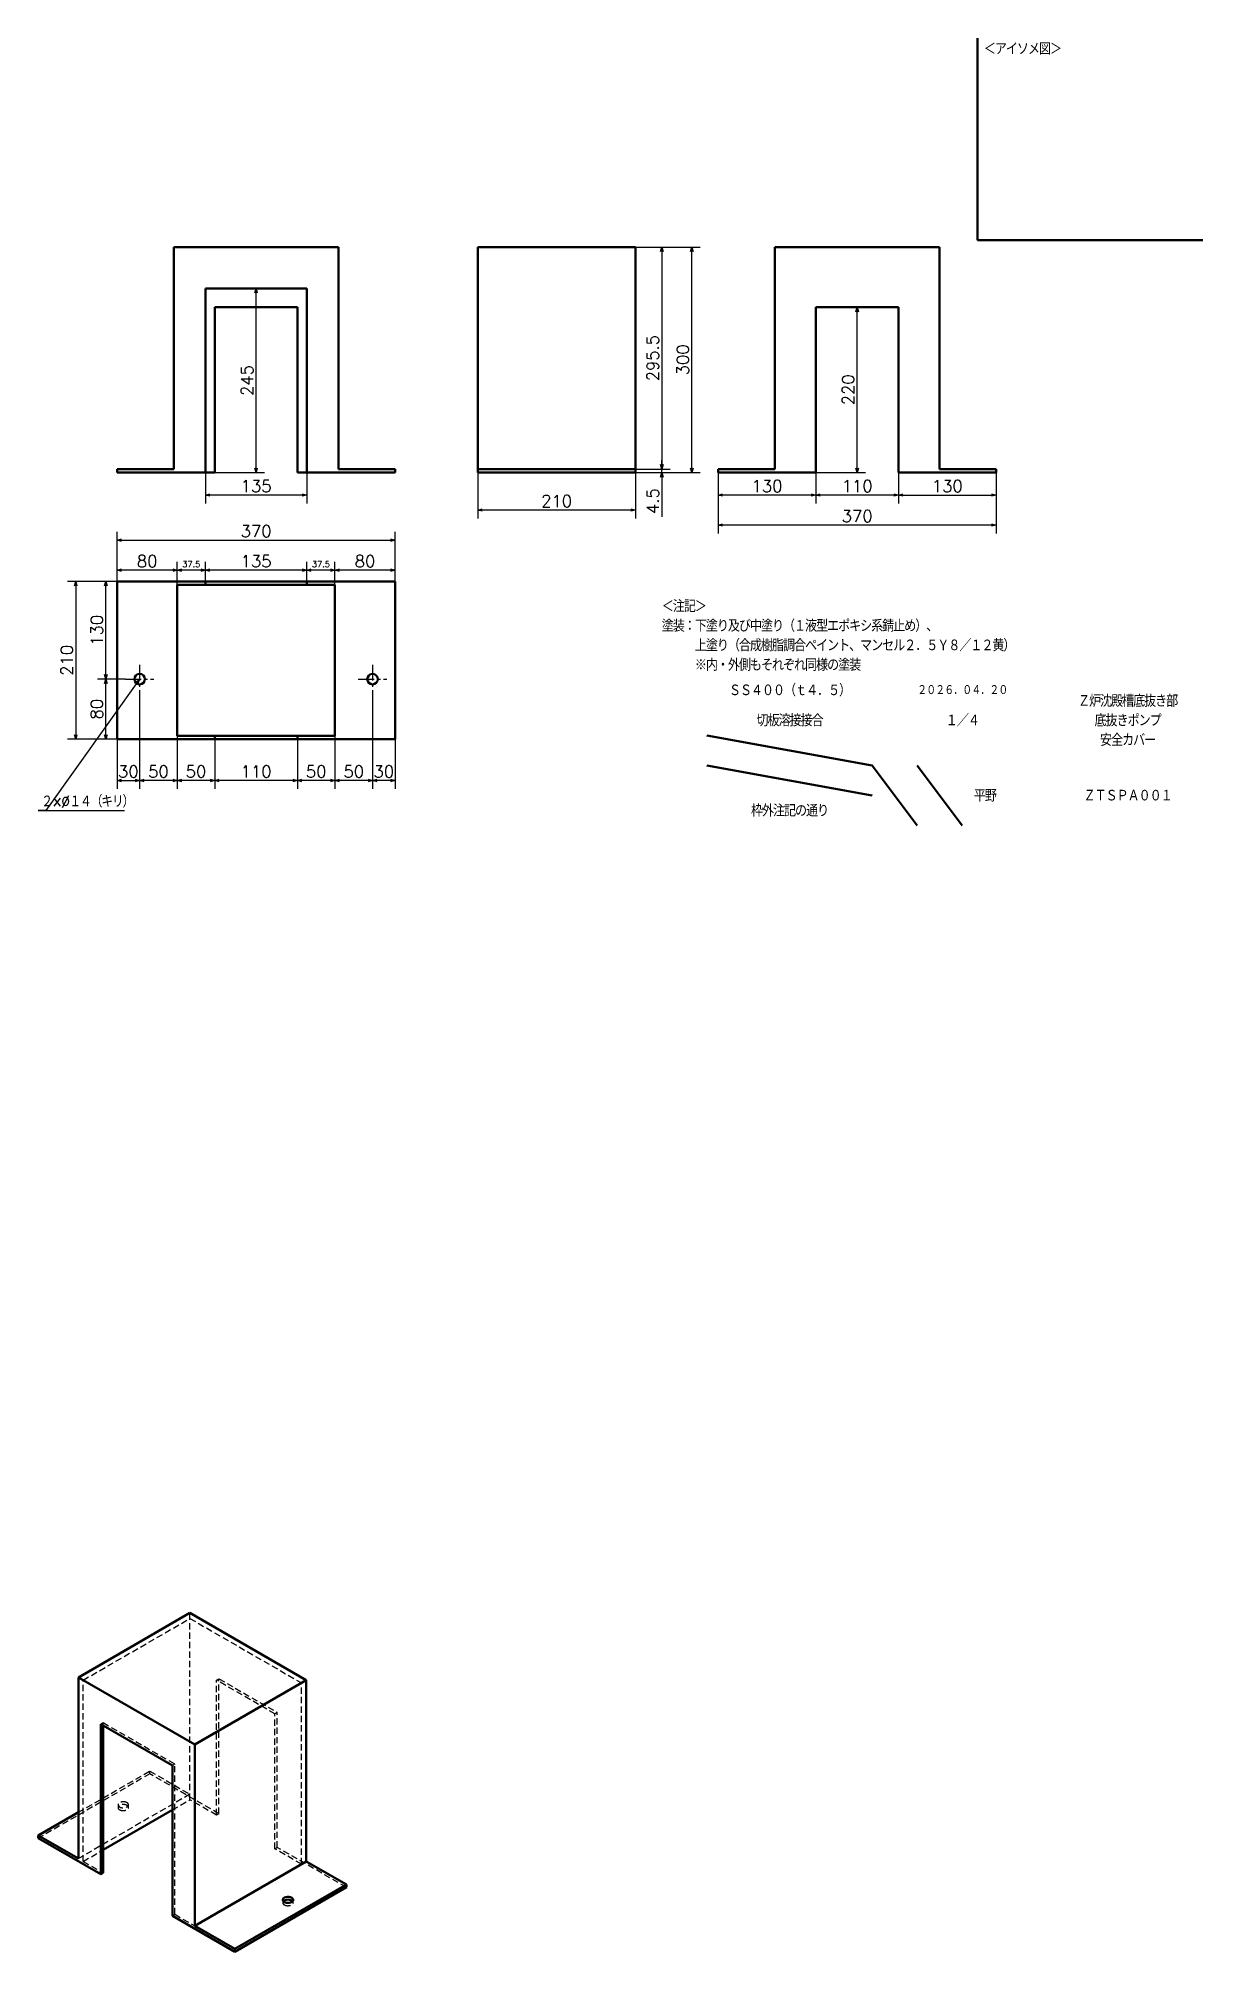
# Model space of a CAD drawing. Header units: millimetres. Extents: x -105 to 1445, y -1969 to 578.
import ezdxf

# ---------------------------------------------------------------- set-up
doc = ezdxf.new("R2010")
doc.units = ezdxf.units.MM
doc.header["$LTSCALE"] = 0.661417
doc.linetypes.add('CENTER', pattern=[50.8, 31.75, -6.35, 6.35, -6.35])
doc.linetypes.add('DASHED', pattern=[19.05, 12.7, -6.35])
doc.layers.add('NoLayerName_001', color=7, linetype='Continuous')
doc.styles.get("Standard").update_dxf_attribs({"font": 'txt', "bigfont": 'extfont2'})
doc.dimstyles.get("Standard").update_dxf_attribs({"dimtxt": 2.5, "dimasz": 2.5, "dimexe": 1.25, "dimexo": 0.625, "dimtad": 1, "dimzin": 0, "dimdsep": 46, "dimtxsty": 'Standard', "dimcen": 2.5, "dimadec": 0, "dimazin": 0, "dimtfac": 0.75, "dimtmove": 0, "dimatfit": 3, "dimfxl": 1, "dimarcsym": 0})

# ---------------------------------------------------------------- blocks, each defined once
blk = doc.blocks.new('_OPEN30')
at = {"color": 0, "linetype": 'ByBlock', "lineweight": -2}
for p, q in [((-1, 0.267949), (0, 0)), ((0, 0), (-1, -0.267949)), ((0, 0), (-1, 0))]:
    blk.add_line(p, q, dxfattribs=at)
blk = doc.blocks.new('*D5')
at = {"layer": 'Defpoints', "color": 0}
for p in [(480, 0), (690, 0), (480, -50)]:
    blk.add_point(p, dxfattribs=at)
at = {"layer": 'NoLayerName_001', "color": 0, "linetype": 'Continuous', "lineweight": 25}
for p, q in [((480, 0), (480, -61.2)), ((690, 0), (690, -61.2)), ((684, -50), (486, -50))]:
    blk.add_line(p, q, dxfattribs=at)
at = {"layer": 'NoLayerName_001', "color": 0, "lineweight": 25, "xscale": 6, "yscale": 6, "zscale": 6}
for p, rotation in [((480, -50), 180), ((690, -50), 360)]:
    blk.add_blockref('_OPEN30', p, dxfattribs=dict(at, rotation=rotation))
at = {"layer": 'NoLayerName_001', "color": 0, "lineweight": 50, "insert": (585, -38), "char_height": 16, "attachment_point": 5}
blk.add_mtext('210', dxfattribs=at)
blk = doc.blocks.new('*D6')
at = {"layer": 'Defpoints', "color": 0}
for p in [(690, 4.5), (690, 0), (725, 4.5)]:
    blk.add_point(p, dxfattribs=at)
at = {"layer": 'NoLayerName_001', "color": 0, "linetype": 'Continuous', "lineweight": 25}
for p, q in [((690, 4.5), (736.2, 4.5)), ((690, 0), (736.2, 0)), ((725, 10.5), (725, 16.5)), ((725, 0), (725, 4.5)), ((725, 0), (725, -58.8)), ((725, -6), (725, -12))]:
    blk.add_line(p, q, dxfattribs=at)
at = {"layer": 'NoLayerName_001', "color": 0, "lineweight": 25, "xscale": 6, "yscale": 6, "zscale": 6}
for p, rotation in [((725, 4.5), 270), ((725, 0), 90)]:
    blk.add_blockref('_OPEN30', p, dxfattribs=dict(at, rotation=rotation))
at = {"layer": 'NoLayerName_001', "color": 0, "lineweight": 50, "insert": (713, -38), "char_height": 16, "attachment_point": 5, "rotation": 90}
blk.add_mtext('4.5', dxfattribs=at)
blk = doc.blocks.new('*D7')
at = {"layer": 'Defpoints', "color": 0}
for p in [(690, 300), (690, 4.5), (725, 4.5)]:
    blk.add_point(p, dxfattribs=at)
at = {"layer": 'NoLayerName_001', "color": 0, "linetype": 'Continuous', "lineweight": 25}
for p, q in [((690, 300), (736.2, 300)), ((725, 294), (725, 10.5)), ((690, 4.5), (736.2, 4.5))]:
    blk.add_line(p, q, dxfattribs=at)
at = {"layer": 'NoLayerName_001', "color": 0, "lineweight": 25, "xscale": 6, "yscale": 6, "zscale": 6}
for p, rotation in [((725, 300), 90), ((725, 4.5), 270)]:
    blk.add_blockref('_OPEN30', p, dxfattribs=dict(at, rotation=rotation))
at = {"layer": 'NoLayerName_001', "color": 0, "lineweight": 50, "insert": (713, 152.2), "char_height": 16, "attachment_point": 5, "rotation": 90}
blk.add_mtext('295.5', dxfattribs=at)
blk = doc.blocks.new('*D8')
at = {"layer": 'Defpoints', "color": 0}
for p in [(690, 300), (765, 300), (690, 0)]:
    blk.add_point(p, dxfattribs=at)
at = {"layer": 'NoLayerName_001', "color": 0, "linetype": 'Continuous', "lineweight": 25}
for p, q in [((690, 300), (776.2, 300)), ((765, 6), (765, 294)), ((690, 0), (776.2, 0))]:
    blk.add_line(p, q, dxfattribs=at)
at = {"layer": 'NoLayerName_001', "color": 0, "lineweight": 25, "xscale": 6, "yscale": 6, "zscale": 6}
for p, rotation in [((765, 300), 90), ((765, 0), 270)]:
    blk.add_blockref('_OPEN30', p, dxfattribs=dict(at, rotation=rotation))
at = {"layer": 'NoLayerName_001', "color": 0, "lineweight": 50, "insert": (753, 150), "char_height": 16, "attachment_point": 5, "rotation": 90}
blk.add_mtext('300', dxfattribs=at)
blk = doc.blocks.new('*D9')
at = {"layer": 'Defpoints', "color": 0}
for p in [(985, 220), (985, 220), (930, 0)]:
    blk.add_point(p, dxfattribs=at)
at = {"layer": 'NoLayerName_001', "color": 0, "linetype": 'Continuous', "lineweight": 25}
for p, q in [((985, 6), (985, 214)), ((930, 0), (996.2, 0))]:
    blk.add_line(p, q, dxfattribs=at)
at = {"layer": 'NoLayerName_001', "color": 0, "lineweight": 25, "xscale": 6, "yscale": 6, "zscale": 6}
for p, rotation in [((985, 220), 90), ((985, 0), 270)]:
    blk.add_blockref('_OPEN30', p, dxfattribs=dict(at, rotation=rotation))
at = {"layer": 'NoLayerName_001', "color": 0, "lineweight": 50, "insert": (973, 110), "char_height": 16, "attachment_point": 5, "rotation": 90}
blk.add_mtext('220', dxfattribs=at)
blk = doc.blocks.new('*D10')
at = {"layer": 'Defpoints', "color": 0}
for p in [(930, 0), (1040, 0), (930, -30)]:
    blk.add_point(p, dxfattribs=at)
at = {"layer": 'NoLayerName_001', "color": 0, "linetype": 'Continuous', "lineweight": 25}
for p, q in [((930, 0), (930, -41.2)), ((1040, 0), (1040, -41.2)), ((1034, -30), (936, -30))]:
    blk.add_line(p, q, dxfattribs=at)
at = {"layer": 'NoLayerName_001', "color": 0, "lineweight": 25, "xscale": 6, "yscale": 6, "zscale": 6}
for p, rotation in [((930, -30), 180), ((1040, -30), 360)]:
    blk.add_blockref('_OPEN30', p, dxfattribs=dict(at, rotation=rotation))
at = {"layer": 'NoLayerName_001', "color": 0, "lineweight": 50, "insert": (985, -18), "char_height": 16, "attachment_point": 5}
blk.add_mtext('110', dxfattribs=at)
blk = doc.blocks.new('*D11')
at = {"layer": 'Defpoints', "color": 0}
for p in [(800, 0), (930, 0), (800, -30)]:
    blk.add_point(p, dxfattribs=at)
at = {"layer": 'NoLayerName_001', "color": 0, "linetype": 'Continuous', "lineweight": 25}
for p, q in [((800, 0), (800, -41.2)), ((930, 0), (930, -41.2)), ((924, -30), (806, -30))]:
    blk.add_line(p, q, dxfattribs=at)
at = {"layer": 'NoLayerName_001', "color": 0, "lineweight": 25, "xscale": 6, "yscale": 6, "zscale": 6}
for p, rotation in [((800, -30), 180), ((930, -30), 360)]:
    blk.add_blockref('_OPEN30', p, dxfattribs=dict(at, rotation=rotation))
at = {"layer": 'NoLayerName_001', "color": 0, "lineweight": 50, "insert": (865, -18), "char_height": 16, "attachment_point": 5}
blk.add_mtext('130', dxfattribs=at)
blk = doc.blocks.new('*D12')
at = {"layer": 'Defpoints', "color": 0}
for p in [(1040, 0), (1170, 0), (1170, -30)]:
    blk.add_point(p, dxfattribs=at)
at = {"layer": 'NoLayerName_001', "color": 0, "linetype": 'Continuous', "lineweight": 25}
for p, q in [((1040, 0), (1040, -41.2)), ((1170, 0), (1170, -41.2)), ((1046, -30), (1164, -30))]:
    blk.add_line(p, q, dxfattribs=at)
at = {"layer": 'NoLayerName_001', "color": 0, "lineweight": 25, "xscale": 6, "yscale": 6, "zscale": 6, "rotation": 180}
blk.add_blockref('_OPEN30', (1040, -30), dxfattribs=at)
at = {"layer": 'NoLayerName_001', "color": 0, "lineweight": 25, "xscale": 6, "yscale": 6, "zscale": 6}
blk.add_blockref('_OPEN30', (1170, -30), dxfattribs=at)
at = {"layer": 'NoLayerName_001', "color": 0, "lineweight": 50, "insert": (1105, -18), "char_height": 16, "attachment_point": 5}
blk.add_mtext('130', dxfattribs=at)
blk = doc.blocks.new('*D13')
at = {"layer": 'Defpoints', "color": 0}
for p in [(800, 0), (1170, 0), (800, -70)]:
    blk.add_point(p, dxfattribs=at)
at = {"layer": 'NoLayerName_001', "color": 0, "linetype": 'Continuous', "lineweight": 25}
for p, q in [((800, 0), (800, -81.2)), ((1170, 0), (1170, -81.2)), ((1164, -70), (806, -70))]:
    blk.add_line(p, q, dxfattribs=at)
at = {"layer": 'NoLayerName_001', "color": 0, "lineweight": 25, "xscale": 6, "yscale": 6, "zscale": 6}
for p, rotation in [((800, -70), 180), ((1170, -70), 360)]:
    blk.add_blockref('_OPEN30', p, dxfattribs=dict(at, rotation=rotation))
at = {"layer": 'NoLayerName_001', "color": 0, "lineweight": 50, "insert": (985, -58), "char_height": 16, "attachment_point": 5}
blk.add_mtext('370', dxfattribs=at)
blk = doc.blocks.new('*D14')
at = {"layer": 'Defpoints', "color": 0}
for p in [(185, 245), (185, 245), (117.5, 0)]:
    blk.add_point(p, dxfattribs=at)
at = {"layer": 'NoLayerName_001', "color": 0, "linetype": 'Continuous', "lineweight": 25}
for p, q in [((185, 6), (185, 239)), ((117.5, 0), (196.2, 0))]:
    blk.add_line(p, q, dxfattribs=at)
at = {"layer": 'NoLayerName_001', "color": 0, "lineweight": 25, "xscale": 6, "yscale": 6, "zscale": 6}
for p, rotation in [((185, 245), 90), ((185, 0), 270)]:
    blk.add_blockref('_OPEN30', p, dxfattribs=dict(at, rotation=rotation))
at = {"layer": 'NoLayerName_001', "color": 0, "lineweight": 50, "insert": (173, 122.5), "char_height": 16, "attachment_point": 5, "rotation": 90}
blk.add_mtext('245', dxfattribs=at)
blk = doc.blocks.new('*D15')
at = {"layer": 'Defpoints', "color": 0}
for p in [(117.5, 0), (252.5, 0), (117.5, -30)]:
    blk.add_point(p, dxfattribs=at)
at = {"layer": 'NoLayerName_001', "color": 0, "linetype": 'Continuous', "lineweight": 25}
for p, q in [((117.5, 0), (117.5, -41.2)), ((252.5, 0), (252.5, -41.2)), ((246.5, -30), (123.5, -30))]:
    blk.add_line(p, q, dxfattribs=at)
at = {"layer": 'NoLayerName_001', "color": 0, "lineweight": 25, "xscale": 6, "yscale": 6, "zscale": 6}
for p, rotation in [((117.5, -30), 180), ((252.5, -30), 360)]:
    blk.add_blockref('_OPEN30', p, dxfattribs=dict(at, rotation=rotation))
at = {"layer": 'NoLayerName_001', "color": 0, "lineweight": 50, "insert": (185, -18), "char_height": 16, "attachment_point": 5}
blk.add_mtext('135', dxfattribs=at)
blk = doc.blocks.new('*D16')
at = {"layer": 'Defpoints', "color": 0}
for p in [(-15, -145), (0, -145), (11, -275)]:
    blk.add_point(p, dxfattribs=at)
at = {"layer": 'NoLayerName_001', "color": 0, "linetype": 'Continuous', "lineweight": 25}
for p, q in [((0, -145), (-26.2, -145)), ((-15, -269), (-15, -151)), ((11, -275), (-26.2, -275))]:
    blk.add_line(p, q, dxfattribs=at)
at = {"layer": 'NoLayerName_001', "color": 0, "lineweight": 25, "xscale": 6, "yscale": 6, "zscale": 6}
for p, rotation in [((-15, -145), 90), ((-15, -275), 270)]:
    blk.add_blockref('_OPEN30', p, dxfattribs=dict(at, rotation=rotation))
at = {"layer": 'NoLayerName_001', "color": 0, "lineweight": 50, "insert": (-27, -210), "char_height": 16, "attachment_point": 5, "rotation": 90}
blk.add_mtext('130', dxfattribs=at)
blk = doc.blocks.new('*D17')
at = {"layer": 'Defpoints', "color": 0}
for p in [(-15, -275), (0, -275), (0, -355)]:
    blk.add_point(p, dxfattribs=at)
at = {"layer": 'NoLayerName_001', "color": 0, "linetype": 'Continuous', "lineweight": 25}
for p, q in [((0, -275), (-26.2, -275)), ((-15, -349), (-15, -281)), ((0, -355), (-26.2, -355))]:
    blk.add_line(p, q, dxfattribs=at)
at = {"layer": 'NoLayerName_001', "color": 0, "lineweight": 25, "xscale": 6, "yscale": 6, "zscale": 6}
for p, rotation in [((-15, -275), 90), ((-15, -355), 270)]:
    blk.add_blockref('_OPEN30', p, dxfattribs=dict(at, rotation=rotation))
at = {"layer": 'NoLayerName_001', "color": 0, "lineweight": 50, "insert": (-27, -315), "char_height": 16, "attachment_point": 5, "rotation": 90}
blk.add_mtext('80', dxfattribs=at)
blk = doc.blocks.new('*D18')
at = {"layer": 'Defpoints', "color": 0}
for p in [(0, -145), (-55, -355), (0, -355)]:
    blk.add_point(p, dxfattribs=at)
at = {"layer": 'NoLayerName_001', "color": 0, "linetype": 'Continuous', "lineweight": 25}
for p, q in [((0, -145), (-66.2, -145)), ((-55, -151), (-55, -349)), ((0, -355), (-66.2, -355))]:
    blk.add_line(p, q, dxfattribs=at)
at = {"layer": 'NoLayerName_001', "color": 0, "lineweight": 25, "xscale": 6, "yscale": 6, "zscale": 6}
for p, rotation in [((-55, -145), 90.00000000000001), ((-55, -355), 270)]:
    blk.add_blockref('_OPEN30', p, dxfattribs=dict(at, rotation=rotation))
at = {"layer": 'NoLayerName_001', "color": 0, "lineweight": 50, "insert": (-67, -250), "char_height": 16, "attachment_point": 5, "rotation": 90}
blk.add_mtext('210', dxfattribs=at)
blk = doc.blocks.new('*D19')
at = {"layer": 'Defpoints', "color": 0}
for p in [(30, -294), (80, -350.5), (30, -410)]:
    blk.add_point(p, dxfattribs=at)
at = {"layer": 'NoLayerName_001', "color": 0, "linetype": 'Continuous', "lineweight": 25}
for p, q in [((30, -294), (30, -421.2)), ((80, -350.5), (80, -421.2)), ((74, -410), (36, -410))]:
    blk.add_line(p, q, dxfattribs=at)
at = {"layer": 'NoLayerName_001', "color": 0, "lineweight": 25, "xscale": 6, "yscale": 6, "zscale": 6, "rotation": 180}
blk.add_blockref('_OPEN30', (30, -410), dxfattribs=at)
at = {"layer": 'NoLayerName_001', "color": 0, "lineweight": 25, "xscale": 6, "yscale": 6, "zscale": 6}
blk.add_blockref('_OPEN30', (80, -410), dxfattribs=at)
at = {"layer": 'NoLayerName_001', "color": 0, "lineweight": 50, "insert": (55, -398), "char_height": 16, "attachment_point": 5}
blk.add_mtext('50', dxfattribs=at)
blk = doc.blocks.new('*D20')
at = {"layer": 'Defpoints', "color": 0}
for p in [(80, -350.5), (130, -355), (80, -410)]:
    blk.add_point(p, dxfattribs=at)
at = {"layer": 'NoLayerName_001', "color": 0, "linetype": 'Continuous', "lineweight": 25}
for p, q in [((80, -350.5), (80, -421.2)), ((130, -355), (130, -421.2)), ((124, -410), (86, -410))]:
    blk.add_line(p, q, dxfattribs=at)
at = {"layer": 'NoLayerName_001', "color": 0, "lineweight": 25, "xscale": 6, "yscale": 6, "zscale": 6, "rotation": 180}
blk.add_blockref('_OPEN30', (80, -410), dxfattribs=at)
at = {"layer": 'NoLayerName_001', "color": 0, "lineweight": 25, "xscale": 6, "yscale": 6, "zscale": 6}
blk.add_blockref('_OPEN30', (130, -410), dxfattribs=at)
at = {"layer": 'NoLayerName_001', "color": 0, "lineweight": 50, "insert": (105, -398), "char_height": 16, "attachment_point": 5}
blk.add_mtext('50', dxfattribs=at)
blk = doc.blocks.new('*D21')
at = {"layer": 'Defpoints', "color": 0}
for p in [(130, -355), (240, -355), (130, -410)]:
    blk.add_point(p, dxfattribs=at)
at = {"layer": 'NoLayerName_001', "color": 0, "linetype": 'Continuous', "lineweight": 25}
for p, q in [((130, -355), (130, -421.2)), ((240, -355), (240, -421.2)), ((234, -410), (136, -410))]:
    blk.add_line(p, q, dxfattribs=at)
at = {"layer": 'NoLayerName_001', "color": 0, "lineweight": 25, "xscale": 6, "yscale": 6, "zscale": 6, "rotation": 180}
blk.add_blockref('_OPEN30', (130, -410), dxfattribs=at)
at = {"layer": 'NoLayerName_001', "color": 0, "lineweight": 25, "xscale": 6, "yscale": 6, "zscale": 6}
blk.add_blockref('_OPEN30', (240, -410), dxfattribs=at)
at = {"layer": 'NoLayerName_001', "color": 0, "lineweight": 50, "insert": (185, -398), "char_height": 16, "attachment_point": 5}
blk.add_mtext('110', dxfattribs=at)
blk = doc.blocks.new('*D22')
at = {"layer": 'Defpoints', "color": 0}
for p in [(240, -355), (290, -350.5), (240, -410)]:
    blk.add_point(p, dxfattribs=at)
at = {"layer": 'NoLayerName_001', "color": 0, "linetype": 'Continuous', "lineweight": 25}
for p, q in [((240, -355), (240, -421.2)), ((290, -350.5), (290, -421.2)), ((284, -410), (246, -410))]:
    blk.add_line(p, q, dxfattribs=at)
at = {"layer": 'NoLayerName_001', "color": 0, "lineweight": 25, "xscale": 6, "yscale": 6, "zscale": 6, "rotation": 180}
blk.add_blockref('_OPEN30', (240, -410), dxfattribs=at)
at = {"layer": 'NoLayerName_001', "color": 0, "lineweight": 25, "xscale": 6, "yscale": 6, "zscale": 6}
blk.add_blockref('_OPEN30', (290, -410), dxfattribs=at)
at = {"layer": 'NoLayerName_001', "color": 0, "lineweight": 50, "insert": (265, -398), "char_height": 16, "attachment_point": 5}
blk.add_mtext('50', dxfattribs=at)
blk = doc.blocks.new('*D23')
at = {"layer": 'Defpoints', "color": 0}
for p in [(340, -294), (290, -350.5), (290, -410)]:
    blk.add_point(p, dxfattribs=at)
at = {"layer": 'NoLayerName_001', "color": 0, "linetype": 'Continuous', "lineweight": 25}
for p, q in [((340, -294), (340, -421.2)), ((290, -350.5), (290, -421.2)), ((334, -410), (296, -410))]:
    blk.add_line(p, q, dxfattribs=at)
at = {"layer": 'NoLayerName_001', "color": 0, "lineweight": 25, "xscale": 6, "yscale": 6, "zscale": 6, "rotation": 180}
blk.add_blockref('_OPEN30', (290, -410), dxfattribs=at)
at = {"layer": 'NoLayerName_001', "color": 0, "lineweight": 25, "xscale": 6, "yscale": 6, "zscale": 6}
blk.add_blockref('_OPEN30', (340, -410), dxfattribs=at)
at = {"layer": 'NoLayerName_001', "color": 0, "lineweight": 50, "insert": (315, -398), "char_height": 16, "attachment_point": 5}
blk.add_mtext('50', dxfattribs=at)
blk = doc.blocks.new('*D24')
at = {"layer": 'Defpoints', "color": 0}
for p in [(340, -294), (370, -355), (340, -410)]:
    blk.add_point(p, dxfattribs=at)
at = {"layer": 'NoLayerName_001', "color": 0, "linetype": 'Continuous', "lineweight": 25}
for p, q in [((340, -294), (340, -421.2)), ((370, -355), (370, -421.2)), ((364, -410), (346, -410))]:
    blk.add_line(p, q, dxfattribs=at)
at = {"layer": 'NoLayerName_001', "color": 0, "lineweight": 25, "xscale": 6, "yscale": 6, "zscale": 6, "rotation": 180}
blk.add_blockref('_OPEN30', (340, -410), dxfattribs=at)
at = {"layer": 'NoLayerName_001', "color": 0, "lineweight": 25, "xscale": 6, "yscale": 6, "zscale": 6}
blk.add_blockref('_OPEN30', (370, -410), dxfattribs=at)
at = {"layer": 'NoLayerName_001', "color": 0, "lineweight": 50, "insert": (355, -398), "char_height": 16, "attachment_point": 5}
blk.add_mtext('30', dxfattribs=at)
blk = doc.blocks.new('*D25')
at = {"layer": 'Defpoints', "color": 0}
for p in [(0, -355), (30, -410), (30, -410)]:
    blk.add_point(p, dxfattribs=at)
at = {"layer": 'NoLayerName_001', "color": 0, "linetype": 'Continuous', "lineweight": 25}
for p, q in [((0, -355), (0, -421.2)), ((6, -410), (24, -410))]:
    blk.add_line(p, q, dxfattribs=at)
at = {"layer": 'NoLayerName_001', "color": 0, "lineweight": 25, "xscale": 6, "yscale": 6, "zscale": 6, "rotation": 180}
blk.add_blockref('_OPEN30', (0, -410), dxfattribs=at)
at = {"layer": 'NoLayerName_001', "color": 0, "lineweight": 25, "xscale": 6, "yscale": 6, "zscale": 6}
blk.add_blockref('_OPEN30', (30, -410), dxfattribs=at)
at = {"layer": 'NoLayerName_001', "color": 0, "lineweight": 50, "insert": (15, -398), "char_height": 16, "attachment_point": 5}
blk.add_mtext('30', dxfattribs=at)
blk = doc.blocks.new('*D26')
at = {"layer": 'Defpoints', "color": 0}
for p in [(0, -130), (0, -145), (80, -149.5)]:
    blk.add_point(p, dxfattribs=at)
at = {"layer": 'NoLayerName_001', "color": 0, "linetype": 'Continuous', "lineweight": 25}
for p, q in [((0, -145), (0, -118.8)), ((80, -149.5), (80, -118.8)), ((74, -130), (6, -130))]:
    blk.add_line(p, q, dxfattribs=at)
at = {"layer": 'NoLayerName_001', "color": 0, "lineweight": 25, "xscale": 6, "yscale": 6, "zscale": 6, "rotation": 180}
blk.add_blockref('_OPEN30', (0, -130), dxfattribs=at)
at = {"layer": 'NoLayerName_001', "color": 0, "lineweight": 25, "xscale": 6, "yscale": 6, "zscale": 6}
blk.add_blockref('_OPEN30', (80, -130), dxfattribs=at)
at = {"layer": 'NoLayerName_001', "color": 0, "lineweight": 50, "insert": (40, -118), "char_height": 16, "attachment_point": 5}
blk.add_mtext('80', dxfattribs=at)
blk = doc.blocks.new('*D27')
at = {"layer": 'Defpoints', "color": 0}
for p in [(80, -130), (80, -145), (117.5, -145)]:
    blk.add_point(p, dxfattribs=at)
at = {"layer": 'NoLayerName_001', "color": 0, "linetype": 'Continuous', "lineweight": 25}
for p, q in [((80, -145), (80, -118.8)), ((117.5, -145), (117.5, -118.8)), ((111.5, -130), (86, -130))]:
    blk.add_line(p, q, dxfattribs=at)
at = {"layer": 'NoLayerName_001', "color": 0, "lineweight": 25, "xscale": 6, "yscale": 6, "zscale": 6, "rotation": 180}
blk.add_blockref('_OPEN30', (80, -130), dxfattribs=at)
at = {"layer": 'NoLayerName_001', "color": 0, "lineweight": 25, "xscale": 6, "yscale": 6, "zscale": 6}
blk.add_blockref('_OPEN30', (117.5, -130), dxfattribs=at)
at = {"layer": 'NoLayerName_001', "color": 0, "lineweight": 50, "insert": (98.75, -122), "char_height": 8, "attachment_point": 5}
blk.add_mtext('37.5', dxfattribs=at)
blk = doc.blocks.new('*D28')
at = {"layer": 'Defpoints', "color": 0}
for p in [(117.5, -130), (117.5, -145), (252.5, -145)]:
    blk.add_point(p, dxfattribs=at)
at = {"layer": 'NoLayerName_001', "color": 0, "linetype": 'Continuous', "lineweight": 25}
for p, q in [((117.5, -145), (117.5, -118.8)), ((252.5, -145), (252.5, -118.8)), ((246.5, -130), (123.5, -130))]:
    blk.add_line(p, q, dxfattribs=at)
at = {"layer": 'NoLayerName_001', "color": 0, "lineweight": 25, "xscale": 6, "yscale": 6, "zscale": 6}
for p, rotation in [((117.5, -130), 180), ((252.5, -130), 360)]:
    blk.add_blockref('_OPEN30', p, dxfattribs=dict(at, rotation=rotation))
at = {"layer": 'NoLayerName_001', "color": 0, "lineweight": 50, "insert": (185, -118), "char_height": 16, "attachment_point": 5}
blk.add_mtext('135', dxfattribs=at)
blk = doc.blocks.new('*D29')
at = {"layer": 'Defpoints', "color": 0}
for p in [(252.5, -130), (252.5, -145), (290, -149.5)]:
    blk.add_point(p, dxfattribs=at)
at = {"layer": 'NoLayerName_001', "color": 0, "linetype": 'Continuous', "lineweight": 25}
for p, q in [((252.5, -145), (252.5, -118.8)), ((290, -149.5), (290, -118.8)), ((284, -130), (258.5, -130))]:
    blk.add_line(p, q, dxfattribs=at)
at = {"layer": 'NoLayerName_001', "color": 0, "lineweight": 25, "xscale": 6, "yscale": 6, "zscale": 6, "rotation": 180}
blk.add_blockref('_OPEN30', (252.5, -130), dxfattribs=at)
at = {"layer": 'NoLayerName_001', "color": 0, "lineweight": 25, "xscale": 6, "yscale": 6, "zscale": 6}
blk.add_blockref('_OPEN30', (290, -130), dxfattribs=at)
at = {"layer": 'NoLayerName_001', "color": 0, "lineweight": 50, "insert": (271.25, -122), "char_height": 8, "attachment_point": 5}
blk.add_mtext('37.5', dxfattribs=at)
blk = doc.blocks.new('*D30')
at = {"layer": 'Defpoints', "color": 0}
for p in [(290, -130), (290, -145), (370, -145)]:
    blk.add_point(p, dxfattribs=at)
at = {"layer": 'NoLayerName_001', "color": 0, "linetype": 'Continuous', "lineweight": 25}
for p, q in [((290, -145), (290, -118.8)), ((370, -145), (370, -118.8)), ((364, -130), (296, -130))]:
    blk.add_line(p, q, dxfattribs=at)
at = {"layer": 'NoLayerName_001', "color": 0, "lineweight": 25, "xscale": 6, "yscale": 6, "zscale": 6, "rotation": 180}
blk.add_blockref('_OPEN30', (290, -130), dxfattribs=at)
at = {"layer": 'NoLayerName_001', "color": 0, "lineweight": 25, "xscale": 6, "yscale": 6, "zscale": 6}
blk.add_blockref('_OPEN30', (370, -130), dxfattribs=at)
at = {"layer": 'NoLayerName_001', "color": 0, "lineweight": 50, "insert": (330, -118), "char_height": 16, "attachment_point": 5}
blk.add_mtext('80', dxfattribs=at)
blk = doc.blocks.new('*D31')
at = {"layer": 'Defpoints', "color": 0}
for p in [(370, -90), (0, -145), (370, -145)]:
    blk.add_point(p, dxfattribs=at)
at = {"layer": 'NoLayerName_001', "color": 0, "linetype": 'Continuous', "lineweight": 25}
for p, q in [((0, -145), (0, -78.8)), ((6, -90), (364, -90)), ((370, -145), (370, -78.8))]:
    blk.add_line(p, q, dxfattribs=at)
at = {"layer": 'NoLayerName_001', "color": 0, "lineweight": 25, "xscale": 6, "yscale": 6, "zscale": 6, "rotation": 180}
blk.add_blockref('_OPEN30', (0, -90), dxfattribs=at)
at = {"layer": 'NoLayerName_001', "color": 0, "lineweight": 25, "xscale": 6, "yscale": 6, "zscale": 6}
blk.add_blockref('_OPEN30', (370, -90), dxfattribs=at)
at = {"layer": 'NoLayerName_001', "color": 0, "lineweight": 50, "insert": (185, -78), "char_height": 16, "attachment_point": 5}
blk.add_mtext('370', dxfattribs=at)
blk = doc.blocks.new('JZB_0002')
at = {"layer": 'NoLayerName_001', "color": 8, "linetype": 'CENTER', "lineweight": 25}
for p, q in [((19, 38), (19, 0)), ((0, 19), (38, 19))]:
    blk.add_line(p, q, dxfattribs=at)
at = {"layer": 'NoLayerName_001', "color": 2, "linetype": 'Continuous', "lineweight": 50}
blk.add_circle((19, 19), 7, dxfattribs=at)
blk = doc.blocks.new('JZB_0003')
at = {"layer": 'NoLayerName_001', "color": 8, "linetype": 'CENTER', "lineweight": 25}
for p, q in [((19, 38), (19, 0)), ((0, 19), (38, 19))]:
    blk.add_line(p, q, dxfattribs=at)
at = {"layer": 'NoLayerName_001', "color": 2, "linetype": 'Continuous', "lineweight": 50}
blk.add_circle((19, 19), 7, dxfattribs=at)

msp = doc.modelspace()

# ---------------------------------------------------------------- linework, layer by layer
at = {"layer": 'NoLayerName_001', "color": 7, "linetype": 'Continuous', "lineweight": 50}
for p, q in [((1145, 309.45), (1145, 578)), ((1445, 309.45), (1145, 309.45)), ((785, -350), (1005, -390)), ((785, -390), (1005, -430)), ((1005, -390), (1065, -470)), ((1065, -390), (1125, -470))]:
    msp.add_line(p, q, dxfattribs=at)
at = {"layer": 'NoLayerName_001', "color": 2, "linetype": 'Continuous', "lineweight": 50}
for p, q in [((75.5, 4.5), (75.5, 300)), ((294.5, 300), (75.5, 300)), ((294.5, 4.5), (294.5, 300)), ((690, 300), (480, 300)), ((480, 0), (480, 300)), ((690, 0), (690, 300)), ((875.5, 4.5), (875.5, 300)), ((1094.5, 300), (875.5, 300)), ((1094.5, 4.5), (1094.5, 300)), ((252.5, 245), (117.5, 245)), ((117.5, 0), (117.5, 245)), ((252.5, 0), (252.5, 245)), ((130, 0), (130, 220)), ((240, 220), (130, 220)), ((240, 0), (240, 220)), ((1040, 220), (930, 220)), ((930, 0), (930, 220)), ((1040, 0), (1040, 220)), ((0, 0), (0, 4.5)), ((75.5, 4.5), (0, 4.5)), ((0, 0), (130, 0)), ((240, 0), (370, 0)), ((294.5, 4.5), (370, 4.5)), ((370, 0), (370, 4.5)), ((480, 4.5), (690, 4.5)), ((690, 0), (480, 0)), ((800, 0), (800, 4.5)), ((800, 4.5), (875.5, 4.5)), ((800, 0), (930, 0)), ((1040, 0), (1170, 0)), ((1170, 4.5), (1094.5, 4.5)), ((1170, 0), (1170, 4.5)), ((0, -355), (0, -145)), ((0, -145), (370, -145)), ((80, -149.5), (80, -350.5)), ((80, -149.5), (290, -149.5)), ((117.5, -149.5), (117.5, -145)), ((252.5, -145), (252.5, -149.5)), ((290, -149.5), (290, -350.5)), ((370, -355), (370, -145)), ((370, -355), (0, -355)), ((290, -350.5), (80, -350.5)), ((130, -355), (130, -350.5)), ((240, -350.5), (240, -355)), ((-51.55, -1603.73), (96.94, -1518)), ((96.94, -1518), (251.8, -1607.41)), ((-51.55, -1845.01), (-51.55, -1603.73)), ((103.31, -1693.14), (-51.55, -1603.73)), ((251.8, -1607.41), (103.31, -1693.14)), ((251.8, -1848.68), (251.8, -1607.41)), ((73.61, -1720.9), (-21.85, -1665.79)), ((-21.85, -1865.83), (-21.85, -1665.79)), ((-18.67, -1863.99), (-18.67, -1667.62)), ((103.31, -1934.41), (103.31, -1693.14)), ((73.61, -1920.94), (73.61, -1720.9)), ((-18.67, -1833.37), (73.61, -1780.1)), ((-104.94, -1814.18), (-51.55, -1783.36)), ((-104.94, -1817.86), (-104.94, -1814.18)), ((-51.55, -1845.01), (-104.94, -1814.18)), ((-104.94, -1817.86), (-21.85, -1865.83)), ((103.31, -1934.41), (251.8, -1848.68)), ((305.19, -1879.5), (251.8, -1848.68)), ((-18.67, -1863.99), (-21.85, -1865.83)), ((156.69, -1965.24), (305.19, -1879.5)), ((305.19, -1883.18), (156.69, -1968.91)), ((305.19, -1883.18), (305.19, -1879.5)), ((73.61, -1920.94), (156.69, -1968.91)), ((103.31, -1934.41), (156.69, -1965.24)), ((156.69, -1968.91), (156.69, -1965.24))]:
    msp.add_line(p, q, dxfattribs=at)
at = {"layer": 'NoLayerName_001', "color": 2, "linetype": 'DASHED', "lineweight": 25}
for p, q in [((-45.19, -1607.41), (96.94, -1525.35)), ((96.94, -1766.62), (96.94, -1518)), ((96.94, -1525.35), (245.43, -1611.08)), ((-45.19, -1848.68), (-45.19, -1607.41)), ((132.3, -1607.41), (135.48, -1605.57)), ((210.08, -1652.31), (132.3, -1607.41)), ((132.3, -1787.04), (132.3, -1607.41)), ((135.48, -1605.57), (213.26, -1650.48)), ((135.48, -1785.2), (135.48, -1605.57)), ((245.43, -1852.36), (245.43, -1611.08)), ((213.26, -1650.48), (210.08, -1652.31)), ((210.08, -1831.94), (210.08, -1652.31)), ((213.26, -1830.11), (213.26, -1650.48)), ((-21.85, -1665.79), (-18.67, -1663.95)), ((-18.67, -1663.95), (76.79, -1719.06)), ((-18.67, -1667.62), (-18.67, -1663.95)), ((-51.55, -1783.36), (43.56, -1728.45)), ((43.56, -1728.45), (96.94, -1759.27)), ((43.56, -1732.13), (43.56, -1728.45)), ((76.79, -1719.06), (73.61, -1720.9)), ((76.79, -1919.1), (76.79, -1719.06)), ((43.56, -1732.13), (-104.94, -1817.86)), ((135.48, -1785.2), (43.56, -1732.13)), ((96.94, -1759.27), (-51.55, -1845.01)), ((1.2, -1773.36), (1.2, -1777.03)), ((15.2, -1777.03), (15.2, -1773.36)), ((73.61, -1780.1), (96.94, -1766.62)), ((132.3, -1787.04), (96.94, -1766.62)), ((135.48, -1785.2), (132.3, -1787.04)), ((-45.19, -1848.68), (-18.67, -1833.37)), ((210.08, -1831.94), (213.26, -1830.11)), ((245.43, -1852.36), (210.08, -1831.94)), ((305.19, -1883.18), (213.26, -1830.11)), ((-45.19, -1848.68), (-18.67, -1863.99)), ((220.4, -1899.92), (220.4, -1903.59)), ((234.4, -1903.59), (234.4, -1899.92)), ((73.61, -1920.94), (76.79, -1919.1)), ((76.79, -1919.1), (103.31, -1934.41))]:
    msp.add_line(p, q, dxfattribs=at)
for centre, start_param, end_param in [((8.2, -1773.36), 0.7853982, 3.1415927), ((8.2, -1773.36), 3.1415927, 6.2831853), ((8.2, -1777.03), 2.669705, 3.1415927), ((8.2, -1777.03), 3.1415927, 3.9269908), ((8.2, -1777.03), 0.4718877, 2.669705), ((8.2, -1777.03), 3.9269908, 6.2831853), ((8.2, -1773.36), 0, 0.7853982), ((8.2, -1777.03), 0, 0.4718877), ((227.4, -1903.59), 2.669705, 3.1415927), ((227.4, -1903.59), 3.1415927, 3.9269908), ((227.4, -1903.59), 3.9269908, 6.2831853), ((227.4, -1903.59), 0, 0.4718877)]:
    msp.add_ellipse(centre, major_axis=(7, 0), ratio=0.5773504, start_param=start_param, end_param=end_param, dxfattribs=at)
at = {"layer": 'NoLayerName_001', "color": 2, "linetype": 'Continuous', "lineweight": 50}
for centre, start_param, end_param in [((227.4, -1899.92), 0.7853982, 3.1415926), ((227.4, -1899.92), 3.1415926, 6.2831853), ((227.4, -1903.59), 0.4718877, 2.669705), ((227.4, -1899.92), 0, 0.7853982)]:
    msp.add_ellipse(centre, major_axis=(7, 0), ratio=0.5773504, start_param=start_param, end_param=end_param, dxfattribs=at)

# ---------------------------------------------------------------- block references
at = {"layer": 'NoLayerName_001'}
for name, p in [('JZB_0002', (11, -294)), ('JZB_0003', (321, -294))]:
    msp.add_blockref(name, p, dxfattribs=at)

# ---------------------------------------------------------------- texts
at = {"layer": 'NoLayerName_001', "color": 7, "lineweight": 50}
for s, insert, char_height, width, attachment_point, line_spacing_factor in [('\\A1;\\W0.912871;\\T0.912871;＜アイソメ図＞', (1205, 564), 16, 130.358, 5, 0.6), ('\\A1;\\W0.912871;\\T0.912871;＜注記＞\\P塗装：下塗り及び中塗り（１液型エポキシ系錆止め）、\\P\u3000\u3000\u3000上塗り（合成樹脂調合ペイント、マンセル２．５Ｙ８／１２黄）\\P\u3000\u3000\u3000※内・外側もそれぞれ同様の塗装', (725, -170), 16, 595.9221, 1, 0.975), ('\\A1;\\W0.912871;\\T0.912871;ＳＳ４００（ｔ４．５）', (895, -290), 16, 204.8482, 5, 0.6), ('\\A1;\\W0.912871;\\T0.912871;２０２６．０４．２０', (1125, -290), 12, 139.6693, 5, 0.6), ('\\A1;\\W0.912871;\\T0.912871;Ｚ炉沈殿槽底抜き部\\P底抜きポンプ\\P安全カバー', (1345, -330), 16, 167.6031, 5, 0.975), ('\\A1;\\W0.912871;\\T0.912871;切板溶接接合', (895, -330), 16, 111.7354, 5, 0.6), ('\\A1;\\W0.912871;\\T0.912871;１／４', (1125, -330), 16, 55.8677, 5, 0.6), ('\\A1;\\W0.912871;\\T0.912871;平野', (1155, -430), 16, 37.2451, 5, 0.6), ('\\A1;\\W0.912871;\\T0.912871;ＺＴＳＰＡ００１', (1345, -430), 16, 148.9805, 5, 0.6), ('\\A1;\\W0.912871;\\T0.912871;枠外注記の通り', (895, -450), 16, 130.358, 5, 0.6)]:
    msp.add_mtext(s, dxfattribs=dict(at, insert=insert, char_height=char_height, width=width, attachment_point=attachment_point, line_spacing_factor=line_spacing_factor))
at = {"layer": 'NoLayerName_001', "color": 7, "linetype": 'Continuous', "lineweight": 50, "insert": (-100.94, -446), "char_height": 16, "width": 177.9368, "attachment_point": 7, "line_spacing_factor": 0.75}
msp.add_mtext('\\A1;\\W0.897265;\\T0.897265;２×%%c１４（キリ）', dxfattribs=at)

# ---------------------------------------------------------------- dimensions: what is measured, and where the dimension line sits
at = {"layer": 'NoLayerName_001', "color": 7, "linetype": 'Continuous', "lineweight": 50}
for base, p1, p2, angle, override, picture, middle in [((725, 4.5), (690, 300), (690, 4.5), 270, {"dimtxt": 16, "dimasz": 6, "dimexe": 11.2, "dimexo": 0, "dimgap": 4, "dimdec": 1, "dimzin": 8, "dimblk": 'OPEN30', "dimclrd": 0, "dimclre": 0, "dimclrt": 0, "dimtp": 0, "dimtm": 0, "dimlwd": 25, "dimlwe": 25}, '*D7', (725, 152.25)), ((765, 300), (690, 0), (690, 300), 90, {"dimtxt": 16, "dimasz": 6, "dimexe": 11.2, "dimexo": 0, "dimgap": 4, "dimdec": 1, "dimzin": 8, "dimblk": 'OPEN30', "dimclrd": 0, "dimclre": 0, "dimclrt": 0, "dimtp": 0, "dimtm": 0, "dimlwd": 25, "dimlwe": 25}, '*D8', (765, 150)), ((185, 245), (117.5, 0), (185, 245), 90, {"dimtxt": 16, "dimasz": 6, "dimexe": 11.2, "dimexo": 0, "dimgap": 4, "dimdec": 1, "dimzin": 8, "dimblk": 'OPEN30', "dimse2": 1, "dimclrd": 0, "dimclre": 0, "dimclrt": 0, "dimtp": 0, "dimtm": 0, "dimlwd": 25, "dimlwe": 25}, '*D14', (185, 122.5)), ((985, 220), (930, 0), (985, 220), 90, {"dimtxt": 16, "dimasz": 6, "dimexe": 11.2, "dimexo": 0, "dimgap": 4, "dimdec": 1, "dimzin": 8, "dimblk": 'OPEN30', "dimse2": 1, "dimclrd": 0, "dimclre": 0, "dimclrt": 0, "dimtp": 0, "dimtm": 0, "dimlwd": 25, "dimlwe": 25}, '*D9', (985, 110)), ((117.5, -30), (252.5, 0), (117.5, 0), 180, {"dimtxt": 16, "dimasz": 6, "dimexe": 11.2, "dimexo": 0, "dimgap": 4, "dimdec": 1, "dimzin": 8, "dimblk": 'OPEN30', "dimclrd": 0, "dimclre": 0, "dimclrt": 0, "dimtp": 0, "dimtm": 0, "dimlwd": 25, "dimlwe": 25}, '*D15', (185, -30)), ((480, -50), (690, 0), (480, 0), 180, {"dimtxt": 16, "dimasz": 6, "dimexe": 11.2, "dimexo": 0, "dimgap": 4, "dimdec": 1, "dimzin": 8, "dimblk": 'OPEN30', "dimclrd": 0, "dimclre": 0, "dimclrt": 0, "dimtp": 0, "dimtm": 0, "dimlwd": 25, "dimlwe": 25}, '*D5', (585, -50)), ((725, 4.5), (690, 0), (690, 4.5), 90, {"dimtxt": 16, "dimasz": 6, "dimexe": 11.2, "dimexo": 0, "dimgap": 4, "dimdec": 1, "dimzin": 8, "dimblk": 'OPEN30', "dimclrd": 0, "dimclre": 0, "dimclrt": 0, "dimtp": 0, "dimtm": 0, "dimlwd": 25, "dimlwe": 25}, '*D6', (725, -38)), ((800, -30), (930, 0), (800, 0), 180, {"dimtxt": 16, "dimasz": 6, "dimexe": 11.2, "dimexo": 0, "dimgap": 4, "dimdec": 1, "dimzin": 8, "dimblk": 'OPEN30', "dimclrd": 0, "dimclre": 0, "dimclrt": 0, "dimtp": 0, "dimtm": 0, "dimlwd": 25, "dimlwe": 25}, '*D11', (865, -30)), ((800, -70), (1170, 0), (800, 0), 180, {"dimtxt": 16, "dimasz": 6, "dimexe": 11.2, "dimexo": 0, "dimgap": 4, "dimdec": 1, "dimzin": 8, "dimblk": 'OPEN30', "dimclrd": 0, "dimclre": 0, "dimclrt": 0, "dimtp": 0, "dimtm": 0, "dimlwd": 25, "dimlwe": 25}, '*D13', (985, -70)), ((930, -30), (1040, 0), (930, 0), 180, {"dimtxt": 16, "dimasz": 6, "dimexe": 11.2, "dimexo": 0, "dimgap": 4, "dimdec": 1, "dimzin": 8, "dimblk": 'OPEN30', "dimclrd": 0, "dimclre": 0, "dimclrt": 0, "dimtp": 0, "dimtm": 0, "dimlwd": 25, "dimlwe": 25}, '*D10', (985, -30)), ((0, -130), (80, -149.5), (0, -145), 180, {"dimtxt": 16, "dimasz": 6, "dimexe": 11.2, "dimexo": 0, "dimgap": 4, "dimdec": 1, "dimzin": 8, "dimblk": 'OPEN30', "dimclrd": 0, "dimclre": 0, "dimclrt": 0, "dimtp": 0, "dimtm": 0, "dimlwd": 25, "dimlwe": 25}, '*D26', (40, -130)), ((80, -130), (117.5, -145), (80, -145), 180, {"dimtxt": 8, "dimasz": 6, "dimexe": 11.2, "dimexo": 0, "dimgap": 4, "dimdec": 1, "dimzin": 8, "dimblk": 'OPEN30', "dimclrd": 0, "dimclre": 0, "dimclrt": 0, "dimtp": 0, "dimtm": 0, "dimlwd": 25, "dimlwe": 25}, '*D27', (98.75, -130)), ((117.5, -130), (252.5, -145), (117.5, -145), 180, {"dimtxt": 16, "dimasz": 6, "dimexe": 11.2, "dimexo": 0, "dimgap": 4, "dimdec": 1, "dimzin": 8, "dimblk": 'OPEN30', "dimclrd": 0, "dimclre": 0, "dimclrt": 0, "dimtp": 0, "dimtm": 0, "dimlwd": 25, "dimlwe": 25}, '*D28', (185, -130)), ((252.5, -130), (290, -149.5), (252.5, -145), 180, {"dimtxt": 8, "dimasz": 6, "dimexe": 11.2, "dimexo": 0, "dimgap": 4, "dimdec": 1, "dimzin": 8, "dimblk": 'OPEN30', "dimclrd": 0, "dimclre": 0, "dimclrt": 0, "dimtp": 0, "dimtm": 0, "dimlwd": 25, "dimlwe": 25}, '*D29', (271.25, -130)), ((290, -130), (370, -145), (290, -145), 180, {"dimtxt": 16, "dimasz": 6, "dimexe": 11.2, "dimexo": 0, "dimgap": 4, "dimdec": 1, "dimzin": 8, "dimblk": 'OPEN30', "dimclrd": 0, "dimclre": 0, "dimclrt": 0, "dimtp": 0, "dimtm": 0, "dimlwd": 25, "dimlwe": 25}, '*D30', (330, -130)), ((-55, -355), (0, -145), (0, -355), 270, {"dimtxt": 16, "dimasz": 6, "dimexe": 11.2, "dimexo": 0, "dimgap": 4, "dimdec": 1, "dimzin": 8, "dimblk": 'OPEN30', "dimclrd": 0, "dimclre": 0, "dimclrt": 0, "dimtp": 0, "dimtm": 0, "dimlwd": 25, "dimlwe": 25}, '*D18', (-55, -250)), ((-15, -145), (11, -275), (0, -145), 90, {"dimtxt": 16, "dimasz": 6, "dimexe": 11.2, "dimexo": 0, "dimgap": 4, "dimdec": 1, "dimzin": 8, "dimblk": 'OPEN30', "dimclrd": 0, "dimclre": 0, "dimclrt": 0, "dimtp": 0, "dimtm": 0, "dimlwd": 25, "dimlwe": 25}, '*D16', (-15, -210)), ((-15, -275), (0, -355), (0, -275), 90, {"dimtxt": 16, "dimasz": 6, "dimexe": 11.2, "dimexo": 0, "dimgap": 4, "dimdec": 1, "dimzin": 8, "dimblk": 'OPEN30', "dimclrd": 0, "dimclre": 0, "dimclrt": 0, "dimtp": 0, "dimtm": 0, "dimlwd": 25, "dimlwe": 25}, '*D17', (-15, -315)), ((30, -410), (80, -350.5), (30, -294), 180, {"dimtxt": 16, "dimasz": 6, "dimexe": 11.2, "dimexo": 0, "dimgap": 4, "dimdec": 1, "dimzin": 8, "dimblk": 'OPEN30', "dimclrd": 0, "dimclre": 0, "dimclrt": 0, "dimtp": 0, "dimtm": 0, "dimlwd": 25, "dimlwe": 25}, '*D19', (55, -410)), ((290, -410), (340, -294), (290, -350.5), 180, {"dimtxt": 16, "dimasz": 6, "dimexe": 11.2, "dimexo": 0, "dimgap": 4, "dimdec": 1, "dimzin": 8, "dimblk": 'OPEN30', "dimclrd": 0, "dimclre": 0, "dimclrt": 0, "dimtp": 0, "dimtm": 0, "dimlwd": 25, "dimlwe": 25}, '*D23', (315, -410)), ((340, -410), (370, -355), (340, -294), 180, {"dimtxt": 16, "dimasz": 6, "dimexe": 11.2, "dimexo": 0, "dimgap": 4, "dimdec": 1, "dimzin": 8, "dimblk": 'OPEN30', "dimclrd": 0, "dimclre": 0, "dimclrt": 0, "dimtp": 0, "dimtm": 0, "dimlwd": 25, "dimlwe": 25}, '*D24', (355, -410)), ((80, -410), (130, -355), (80, -350.5), 180, {"dimtxt": 16, "dimasz": 6, "dimexe": 11.2, "dimexo": 0, "dimgap": 4, "dimdec": 1, "dimzin": 8, "dimblk": 'OPEN30', "dimclrd": 0, "dimclre": 0, "dimclrt": 0, "dimtp": 0, "dimtm": 0, "dimlwd": 25, "dimlwe": 25}, '*D20', (105, -410)), ((130, -410), (240, -355), (130, -355), 180, {"dimtxt": 16, "dimasz": 6, "dimexe": 11.2, "dimexo": 0, "dimgap": 4, "dimdec": 1, "dimzin": 8, "dimblk": 'OPEN30', "dimclrd": 0, "dimclre": 0, "dimclrt": 0, "dimtp": 0, "dimtm": 0, "dimlwd": 25, "dimlwe": 25}, '*D21', (185, -410)), ((240, -410), (290, -350.5), (240, -355), 180, {"dimtxt": 16, "dimasz": 6, "dimexe": 11.2, "dimexo": 0, "dimgap": 4, "dimdec": 1, "dimzin": 8, "dimblk": 'OPEN30', "dimclrd": 0, "dimclre": 0, "dimclrt": 0, "dimtp": 0, "dimtm": 0, "dimlwd": 25, "dimlwe": 25}, '*D22', (265, -410))]:
    dim = msp.add_linear_dim(base=base, p1=p1, p2=p2, angle=angle, dimstyle='Standard', override=override, dxfattribs=at)
    dim.commit()
    dim.dimension.update_dxf_attribs({"geometry": picture, "text_midpoint": middle, "dimtype": 160})
for base, p1, p2, override, picture, middle in [((1170, -30), (1040, 0), (1170, 0), {"dimtxt": 16, "dimasz": 6, "dimexe": 11.2, "dimexo": 0, "dimgap": 4, "dimdec": 1, "dimzin": 8, "dimblk": 'OPEN30', "dimclrd": 0, "dimclre": 0, "dimclrt": 0, "dimtp": 0, "dimtm": 0, "dimlwd": 25, "dimlwe": 25}, '*D12', (1105, -30)), ((370, -90), (0, -145), (370, -145), {"dimtxt": 16, "dimasz": 6, "dimexe": 11.2, "dimexo": 0, "dimgap": 4, "dimdec": 1, "dimzin": 8, "dimblk": 'OPEN30', "dimclrd": 0, "dimclre": 0, "dimclrt": 0, "dimtp": 0, "dimtm": 0, "dimlwd": 25, "dimlwe": 25}, '*D31', (185, -90)), ((30, -410), (0, -355), (30, -410), {"dimtxt": 16, "dimasz": 6, "dimexe": 11.2, "dimexo": 0, "dimgap": 4, "dimdec": 1, "dimzin": 8, "dimblk": 'OPEN30', "dimse2": 1, "dimclrd": 0, "dimclre": 0, "dimclrt": 0, "dimtp": 0, "dimtm": 0, "dimlwd": 25, "dimlwe": 25}, '*D25', (15, -410))]:
    dim = msp.add_linear_dim(base=base, p1=p1, p2=p2, dimstyle='Standard', override=override, dxfattribs=at)
    dim.commit()
    dim.dimension.update_dxf_attribs({"geometry": picture, "text_midpoint": middle, "dimtype": 160})

# ---------------------------------------------------------------- leaders
at = {"layer": 'NoLayerName_001', "color": 7, "linetype": 'Continuous', "lineweight": 25, "annotation_type": 0, "has_hookline": 1, "hookline_direction": 0, "text_width": 110.84}
msp.add_leader([(30, -275), (-95, -450), (-104.94, -450)], dimstyle='Standard', override={"dimtxt": 16, "dimasz": 6, "dimgap": 4, "dimldrblk": 'OPEN30'}, dxfattribs=at)

doc.saveas('drawing.dxf')
